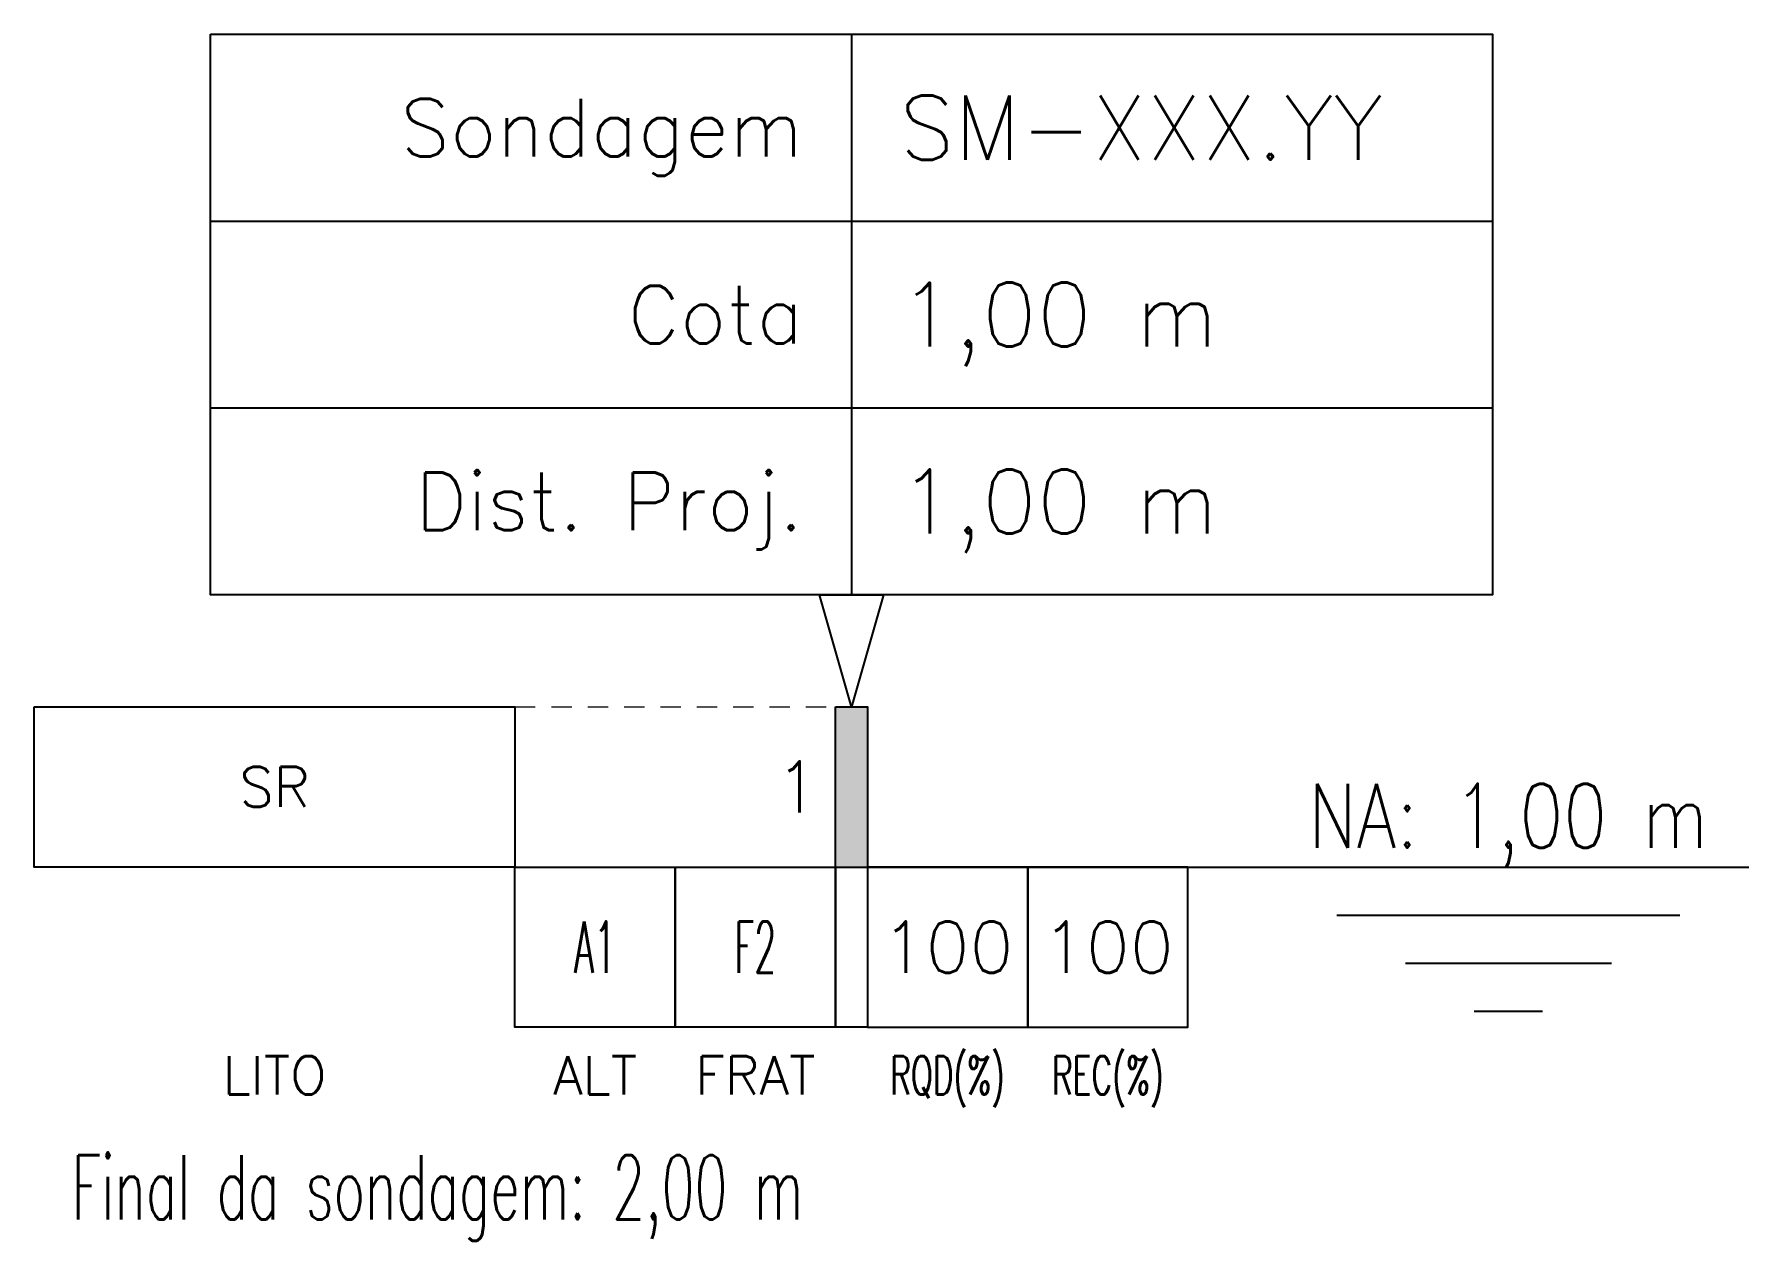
# Model space of a CAD drawing. Header units: millimetres. Extents: x -5.1 to 5.6, y -3.3 to 4.2.
import ezdxf
from ezdxf.enums import TextEntityAlignment as Align

# ---------------------------------------------------------------- set-up
doc = ezdxf.new("R2010")
doc.units = ezdxf.units.MM
doc.header["$LTSCALE"] = 0.01
doc.linetypes.add('DASHED', pattern=[19.05, 12.7, -6.35])
for name, color, linetype in [('LOGSOND-LINHA_FINA', 1, 'Continuous'), ('LOGSOND-LOGS', 2, 'Continuous'), ('LOGSOND-NIVEL_AGUA', 3, 'Continuous'), ('LOGSOND-NSPT', 3, 'Continuous'), ('LOGSOND-TXT_GEOCOBA', 8, 'Continuous')]:
    doc.layers.add(name, color=color, linetype=linetype)
doc.styles.add('LOGSOND-SIMPLEX-GEOCOBA', font='simplex.shx')
doc.styles.add('LOGSOND-SIMPLEX-GEOCOBA-W50', font='simplex.shx', dxfattribs={"width": 0.5})
doc.styles.add('LOGSOND-SIMPLEX-GEOCOBA-W60', font='simplex.shx', dxfattribs={"width": 0.6})
doc.styles.add('LOGSOND-SIMPLEX-GEOCOBA-W80', font='simplex.shx', dxfattribs={"width": 0.8})

# ---------------------------------------------------------------- blocks, each defined once
blk = doc.blocks.new('log_SM-XXX.YY')
at = {"layer": 'LOGSOND-LOGS'}
h = blk.add_hatch(color=256, dxfattribs=at)
h.dxf.hatch_style = 1
h.paths.add_polyline_path([(0.1, 0), (-0.1, 0), (-0.1, -1), (0.1, -1)])
at = {"layer": 'LOGSOND-LINHA_FINA', "linetype": 'DASHED', "lineweight": 5}
for p, q in [((-2.1, 0), (-0.1, 0)), ((-2.1, -1), (-0.1, -1))]:
    blk.add_line(p, q, dxfattribs=at)
at = {"layer": 'LOGSOND-LOGS'}
for p, q in [((0, 4.2), (0, 0.7)), ((-4, 3.033), (4, 3.033)), ((-4, 1.867), (4, 1.867)), ((-0.1, -1), (0.1, -1))]:
    blk.add_line(p, q, dxfattribs=at)
for points in [[(-4, 4.2), (4, 4.2), (4, 0.7), (-4, 0.7)], [(0, 0), (-0.2, 0.7), (0.2, 0.7)], [(-5.1, 0), (-2.1, 0), (-2.1, -1), (-5.1, -1)], [(-0.1, 0), (0.1, 0), (0.1, -2), (-0.1, -2)], [(-2.1, -1), (-1.1, -1), (-1.1, -2), (-2.1, -2)], [(-1.1, -1), (-0.1, -1), (-0.1, -2), (-1.1, -2)], [(1.1, -1), (0.1, -1), (0.1, -2), (1.1, -2)], [(2.1, -1), (1.1, -1), (1.1, -2), (2.1, -2)]]:
    blk.add_lwpolyline(points, close=True, dxfattribs=at)
at = {"layer": 'LOGSOND-NIVEL_AGUA'}
for p, q in [((-0.1, -1), (5.6, -1)), ((3.029, -1.3), (5.171, -1.3)), ((3.457, -1.6), (4.743, -1.6)), ((3.886, -1.9), (4.314, -1.9))]:
    blk.add_line(p, q, dxfattribs=at)
at = {"layer": 'LOGSOND-NIVEL_AGUA', "style": 'LOGSOND-SIMPLEX-GEOCOBA-W80', "width": 0.8}
blk.add_text('NA: 1,00 m', height=0.4, dxfattribs=at).set_placement((4.1, -1), align=Align.BOTTOM_CENTER)
at = {"layer": 'LOGSOND-NSPT', "style": 'LOGSOND-SIMPLEX-GEOCOBA'}
blk.add_text('1', height=0.32, dxfattribs=at).set_placement((-0.2, -0.5), align=Align.MIDDLE_RIGHT)
at = {"layer": 'LOGSOND-TXT_GEOCOBA', "style": 'LOGSOND-SIMPLEX-GEOCOBA'}
for s, p in [('Sondagem', (-0.3, 3.617)), ('Cota', (-0.3, 2.45)), ('Dist. Proj.', (-0.3, 1.283))]:
    blk.add_text(s, height=0.36, dxfattribs=at).set_placement(p, align=Align.MIDDLE_RIGHT)
for s, p in [('SM-XXX.YY', (0.3, 3.617)), ('1,00 m', (0.3, 2.45)), ('1,00 m', (0.3, 1.283))]:
    blk.add_text(s, height=0.4, dxfattribs=at).set_placement(p, align=Align.MIDDLE_LEFT)
at = {"layer": 'LOGSOND-TXT_GEOCOBA', "linetype": 'DASHED', "lineweight": 5, "style": 'LOGSOND-SIMPLEX-GEOCOBA-W50', "width": 0.5}
for s, p in [('A1', (-1.6, -1.5)), ('F2', (-0.6, -1.5))]:
    blk.add_text(s, height=0.32, dxfattribs=at).set_placement(p, align=Align.MIDDLE_CENTER)
at = {"layer": 'LOGSOND-TXT_GEOCOBA', "linetype": 'DASHED', "lineweight": 5, "style": 'LOGSOND-SIMPLEX-GEOCOBA'}
for p in [(0.6, -1.5), (1.6, -1.5)]:
    blk.add_text('100', height=0.32, dxfattribs=at).set_placement(p, align=Align.MIDDLE_CENTER)
at = {"layer": 'LOGSOND-TXT_GEOCOBA', "style": 'LOGSOND-SIMPLEX-GEOCOBA-W60', "width": 0.6}
for s, p in [('RQD(%)', (0.6, -2.3)), ('REC(%)', (1.6, -2.3))]:
    blk.add_text(s, height=0.24, dxfattribs=at).set_placement(p, align=Align.MIDDLE_CENTER)
at = {"layer": 'LOGSOND-TXT_GEOCOBA', "style": 'LOGSOND-SIMPLEX-GEOCOBA'}
for s, p in [('LITO', (-3.6, -2.3)), ('ALT', (-1.6, -2.3)), ('FRAT', (-0.6, -2.3))]:
    blk.add_text(s, height=0.24, dxfattribs=at).set_placement(p, align=Align.MIDDLE_CENTER)
at = {"layer": 'LOGSOND-TXT_GEOCOBA', "style": 'LOGSOND-SIMPLEX-GEOCOBA-W60', "width": 0.6}
blk.add_text('Final da sondagem: 2,00 m', height=0.4, dxfattribs=at).set_placement((-0.3, -2.8), align=Align.TOP_RIGHT)
at = {"layer": 'LOGSOND-TXT_GEOCOBA', "insert": (-3.6, -0.5), "char_height": 0.25, "attachment_point": 5, "style": 'LOGSOND-SIMPLEX-GEOCOBA'}
blk.add_mtext_dynamic_manual_height_columns('SR', width=3, gutter_width=1.25, heights=[0], dxfattribs=at)

msp = doc.modelspace()

# ---------------------------------------------------------------- block references
at = {"layer": 'LOGSOND-LOGS'}
msp.add_blockref('log_SM-XXX.YY', (0, 0), dxfattribs=at)

doc.saveas('drawing.dxf')
